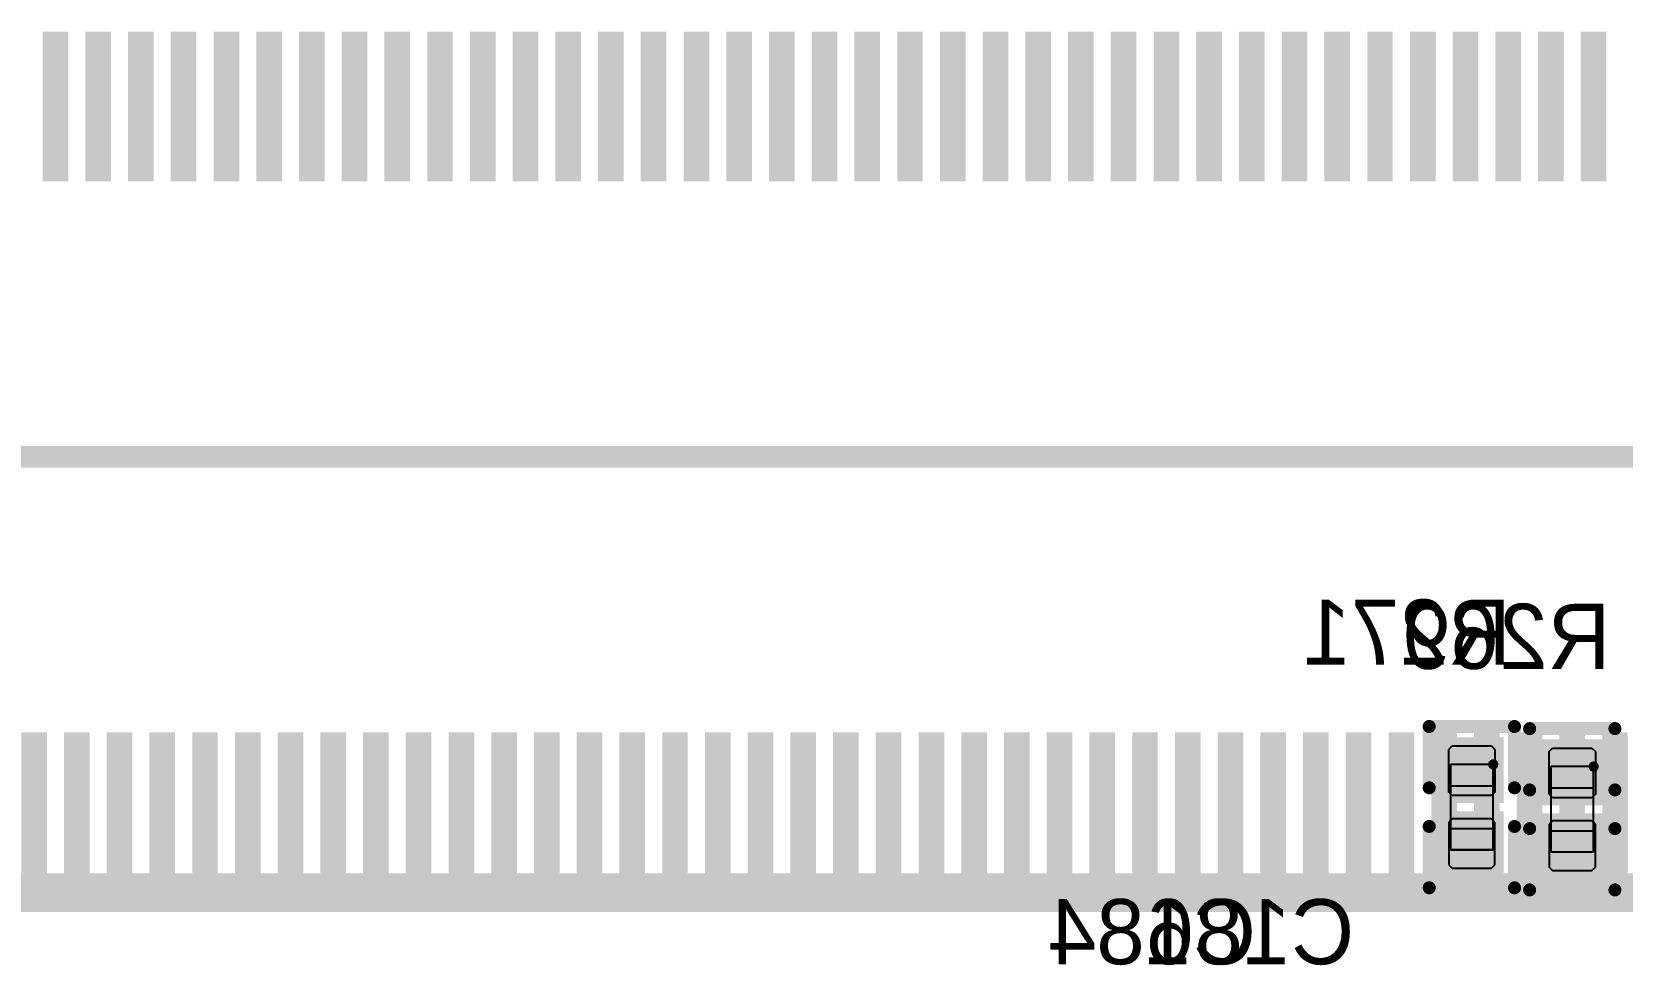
# Model space of a CAD drawing. Header units: millimetres. Extents: x 892 to 1144, y 1011 to 1123.
# Drawn here: x 1045.67 to 1064.28, y 1032.75 to 1043.67 of the extents above; entities that cross this region are included whole.
import ezdxf

# ---------------------------------------------------------------- set-up
doc = ezdxf.new("R2010")
doc.units = ezdxf.units.MM
for name, color, linetype in [('BottomLayer', 5, 'Continuous'), ('BottomOverlay', 54, 'Continuous'), ('BottomPaste', 16, 'Continuous'), ('BottomSolder', 6, 'Continuous'), ('Mechanical10', 56, 'Continuous'), ('Mechanical12', 56, 'Continuous'), ('Mechanical4', 56, 'Continuous'), ('Mechanical5', 56, 'Continuous'), ('Mechanical6', 56, 'Continuous'), ('TopLayer', 1, 'Continuous'), ('TopOverlay', 2, 'Continuous'), ('TopPaste', 8, 'Continuous'), ('TopSolder', 216, 'Continuous')]:
    doc.layers.add(name, color=color, linetype=linetype)

msp = doc.modelspace()

# ---------------------------------------------------------------- linework, layer by layer
at = {"layer": 'BottomLayer'}
for points in [[(1062.255, 1035.316), (1062.255, 1034.75), (1062.795, 1035.316), (1062.795, 1034.75)], [(1063.43, 1035.291), (1063.43, 1034.725), (1063.97, 1035.291), (1063.97, 1034.725)], [(1062.255, 1034.45), (1062.255, 1033.884), (1062.795, 1034.45), (1062.795, 1033.884)], [(1063.43, 1034.425), (1063.43, 1033.859), (1063.97, 1034.425), (1063.97, 1033.859)]]:
    msp.add_solid(points, dxfattribs=at)
at = {"layer": 'BottomOverlay', "const_width": 0.152}
for points in [[(1062.026, 1035.544), (1063.024, 1035.544)], [(1062.026, 1034.826), (1062.026, 1035.544)], [(1063.024, 1034.826), (1063.024, 1035.544)], [(1063.201, 1035.519), (1064.199, 1035.519)], [(1063.201, 1034.801), (1063.201, 1035.519)], [(1064.199, 1034.801), (1064.199, 1035.519)], [(1062.026, 1033.656), (1062.026, 1034.374)], [(1063.024, 1033.656), (1063.024, 1034.374)], [(1063.201, 1033.631), (1063.201, 1034.349)], [(1064.199, 1033.631), (1064.199, 1034.349)], [(1062.026, 1033.656), (1063.024, 1033.656)], [(1063.201, 1033.631), (1064.199, 1033.631)]]:
    msp.add_lwpolyline(points, dxfattribs=at)
at = {"layer": 'BottomOverlay', "const_width": 0.0762}
for points in [[(1061.988, 1035.544, 1), (1062.064, 1035.544, 1)], [(1061.988, 1035.544, 1), (1062.064, 1035.544, 1)], [(1062.986, 1035.544, 1), (1063.062, 1035.544, 1)], [(1062.986, 1035.544, 1), (1063.062, 1035.544, 1)], [(1063.163, 1035.519, 1), (1063.239, 1035.519, 1)], [(1063.163, 1035.519, 1), (1063.239, 1035.519, 1)], [(1064.161, 1035.519, 1), (1064.237, 1035.519, 1)], [(1064.161, 1035.519, 1), (1064.237, 1035.519, 1)], [(1061.988, 1034.826, 1), (1062.064, 1034.826, 1)], [(1062.986, 1034.826, 1), (1063.062, 1034.826, 1)], [(1063.163, 1034.801, 1), (1063.239, 1034.801, 1)], [(1064.161, 1034.801, 1), (1064.237, 1034.801, 1)], [(1061.988, 1034.374, 1), (1062.064, 1034.374, 1)], [(1062.986, 1034.374, 1), (1063.062, 1034.374, 1)], [(1063.163, 1034.349, 1), (1063.239, 1034.349, 1)], [(1064.161, 1034.349, 1), (1064.237, 1034.349, 1)], [(1061.988, 1033.656, 1), (1062.064, 1033.656, 1)], [(1061.988, 1033.656, 1), (1062.064, 1033.656, 1)], [(1062.986, 1033.656, 1), (1063.062, 1033.656, 1)], [(1062.986, 1033.656, 1), (1063.062, 1033.656, 1)], [(1063.163, 1033.631, 1), (1063.239, 1033.631, 1)], [(1063.163, 1033.631, 1), (1063.239, 1033.631, 1)], [(1064.161, 1033.631, 1), (1064.237, 1033.631, 1)], [(1064.161, 1033.631, 1), (1064.237, 1033.631, 1)]]:
    msp.add_lwpolyline(points, format="xyb", close=True, dxfattribs=at)
at = {"layer": 'BottomPaste'}
for p, q in [((1062.255, 1035.276), (1062.295, 1035.316)), ((1062.255, 1034.775), (1062.255, 1035.276)), ((1062.295, 1035.316), (1062.755, 1035.316)), ((1062.755, 1035.316), (1062.795, 1035.276)), ((1062.795, 1035.276), (1062.795, 1034.775)), ((1063.43, 1035.251), (1063.47, 1035.291)), ((1063.43, 1034.75), (1063.43, 1035.251)), ((1063.47, 1035.291), (1063.93, 1035.291)), ((1063.93, 1035.291), (1063.97, 1035.251)), ((1063.97, 1035.251), (1063.97, 1034.75)), ((1062.295, 1034.735), (1062.255, 1034.775)), ((1062.795, 1034.775), (1062.755, 1034.735)), ((1062.755, 1034.735), (1062.295, 1034.735)), ((1063.47, 1034.71), (1063.43, 1034.75)), ((1063.93, 1034.71), (1063.47, 1034.71)), ((1063.97, 1034.75), (1063.93, 1034.71)), ((1062.295, 1034.465), (1062.255, 1034.425)), ((1062.255, 1034.425), (1062.255, 1033.924)), ((1062.755, 1034.465), (1062.295, 1034.465)), ((1062.795, 1034.425), (1062.755, 1034.465)), ((1062.795, 1033.924), (1062.795, 1034.425)), ((1063.47, 1034.44), (1063.43, 1034.4)), ((1063.43, 1034.4), (1063.43, 1033.899)), ((1063.93, 1034.44), (1063.47, 1034.44)), ((1063.97, 1034.4), (1063.93, 1034.44)), ((1063.97, 1033.899), (1063.97, 1034.4)), ((1062.255, 1033.924), (1062.295, 1033.884)), ((1062.295, 1033.884), (1062.755, 1033.884)), ((1062.755, 1033.884), (1062.795, 1033.924)), ((1063.43, 1033.899), (1063.47, 1033.859)), ((1063.47, 1033.859), (1063.93, 1033.859)), ((1063.93, 1033.859), (1063.97, 1033.899))]:
    msp.add_line(p, q, dxfattribs=at)
for points in [[(1062.255, 1035.316), (1062.255, 1034.75), (1062.795, 1035.316), (1062.795, 1034.75)], [(1063.43, 1035.291), (1063.43, 1034.725), (1063.97, 1035.291), (1063.97, 1034.725)], [(1062.255, 1034.45), (1062.255, 1033.884), (1062.795, 1034.45), (1062.795, 1033.884)], [(1063.43, 1034.425), (1063.43, 1033.859), (1063.97, 1034.425), (1063.97, 1033.859)]]:
    msp.add_solid(points, dxfattribs=at)
at = {"layer": 'BottomSolder'}
for points in [[(1062.153, 1035.417), (1062.153, 1034.648), (1062.897, 1035.417), (1062.897, 1034.648)], [(1063.328, 1035.392), (1063.328, 1034.623), (1064.072, 1035.392), (1064.072, 1034.623)], [(1062.153, 1034.552), (1062.153, 1033.783), (1062.897, 1034.552), (1062.897, 1033.783)], [(1063.328, 1034.527), (1063.328, 1033.758), (1064.072, 1034.527), (1064.072, 1033.758)]]:
    msp.add_solid(points, dxfattribs=at)
at = {"layer": 'Mechanical10', "const_width": 0.254}
for points in [[(1036.275, 1038.7), (1105.875, 1038.7)], [(1032.575, 1033.7), (1109.575, 1033.7)]]:
    msp.add_lwpolyline(points, dxfattribs=at)
at = {"layer": 'Mechanical12', "const_width": 0.254}
msp.add_lwpolyline([(1032.375, 1033.5), (1109.775, 1033.5)], dxfattribs=at)
at = {"layer": 'Mechanical4'}
for p, q in [((1062.775, 1035.1), (1062.275, 1035.1)), ((1062.275, 1035.1), (1062.275, 1034.1)), ((1062.775, 1034.1), (1062.775, 1035.1)), ((1063.95, 1035.075), (1063.45, 1035.075)), ((1063.45, 1035.075), (1063.45, 1034.075)), ((1063.95, 1034.075), (1063.95, 1035.075)), ((1062.275, 1034.1), (1062.775, 1034.1)), ((1063.45, 1034.075), (1063.95, 1034.075))]:
    msp.add_line(p, q, dxfattribs=at)
at = {"layer": 'Mechanical5'}
for p, q in [((1062.775, 1035.1), (1062.275, 1035.1)), ((1062.275, 1035.1), (1062.275, 1034.85)), ((1062.775, 1034.85), (1062.775, 1035.1)), ((1063.95, 1035.075), (1063.45, 1035.075)), ((1063.45, 1035.075), (1063.45, 1034.825)), ((1063.95, 1034.825), (1063.95, 1035.075)), ((1062.275, 1034.85), (1062.775, 1034.85)), ((1063.45, 1034.825), (1063.95, 1034.825)), ((1062.275, 1034.099), (1062.275, 1034.349)), ((1062.275, 1034.349), (1062.775, 1034.349)), ((1062.775, 1034.349), (1062.775, 1034.099)), ((1063.45, 1034.074), (1063.45, 1034.324)), ((1063.45, 1034.324), (1063.95, 1034.324)), ((1063.95, 1034.324), (1063.95, 1034.074)), ((1062.775, 1034.099), (1062.275, 1034.099)), ((1063.95, 1034.074), (1063.45, 1034.074))]:
    msp.add_line(p, q, dxfattribs=at)
at = {"layer": 'Mechanical6'}
for points, const_width in [([(1062.805, 1035.1, 1), (1062.745, 1035.1, 1)], 0.06), ([(1062.73, 1035.1, 1), (1062.76, 1035.1, 1)], 0.03), ([(1062.79, 1035.1, 1), (1062.82, 1035.1, 1)], 0.03), ([(1063.98, 1035.075, 1), (1063.92, 1035.075, 1)], 0.06), ([(1063.905, 1035.075, 1), (1063.935, 1035.075, 1)], 0.03), ([(1063.965, 1035.075, 1), (1063.995, 1035.075, 1)], 0.03)]:
    msp.add_lwpolyline(points, format="xyb", close=True, dxfattribs=dict(at, const_width=const_width))
at = {"layer": 'TopLayer'}
for points in [[(1046.1, 1043.675), (1045.8, 1043.675), (1046.1, 1041.925), (1045.8, 1041.925)], [(1046.6, 1043.675), (1046.3, 1043.675), (1046.6, 1041.925), (1046.3, 1041.925)], [(1047.1, 1043.675), (1046.8, 1043.675), (1047.1, 1041.925), (1046.8, 1041.925)], [(1047.6, 1043.675), (1047.3, 1043.675), (1047.6, 1041.925), (1047.3, 1041.925)], [(1048.1, 1043.675), (1047.8, 1043.675), (1048.1, 1041.925), (1047.8, 1041.925)], [(1048.6, 1043.675), (1048.3, 1043.675), (1048.6, 1041.925), (1048.3, 1041.925)], [(1049.1, 1043.675), (1048.8, 1043.675), (1049.1, 1041.925), (1048.8, 1041.925)], [(1049.6, 1043.675), (1049.3, 1043.675), (1049.6, 1041.925), (1049.3, 1041.925)], [(1050.1, 1043.675), (1049.8, 1043.675), (1050.1, 1041.925), (1049.8, 1041.925)], [(1050.6, 1043.675), (1050.3, 1043.675), (1050.6, 1041.925), (1050.3, 1041.925)], [(1051.1, 1043.675), (1050.8, 1043.675), (1051.1, 1041.925), (1050.8, 1041.925)], [(1051.6, 1043.675), (1051.3, 1043.675), (1051.6, 1041.925), (1051.3, 1041.925)], [(1052.1, 1043.675), (1051.8, 1043.675), (1052.1, 1041.925), (1051.8, 1041.925)], [(1052.6, 1043.675), (1052.3, 1043.675), (1052.6, 1041.925), (1052.3, 1041.925)], [(1053.1, 1043.675), (1052.8, 1043.675), (1053.1, 1041.925), (1052.8, 1041.925)], [(1053.6, 1043.675), (1053.3, 1043.675), (1053.6, 1041.925), (1053.3, 1041.925)], [(1054.1, 1043.675), (1053.8, 1043.675), (1054.1, 1041.925), (1053.8, 1041.925)], [(1054.6, 1043.675), (1054.3, 1043.675), (1054.6, 1041.925), (1054.3, 1041.925)], [(1055.1, 1043.675), (1054.8, 1043.675), (1055.1, 1041.925), (1054.8, 1041.925)], [(1055.6, 1043.675), (1055.3, 1043.675), (1055.6, 1041.925), (1055.3, 1041.925)], [(1056.1, 1043.675), (1055.8, 1043.675), (1056.1, 1041.925), (1055.8, 1041.925)], [(1056.6, 1043.675), (1056.3, 1043.675), (1056.6, 1041.925), (1056.3, 1041.925)], [(1057.1, 1043.675), (1056.8, 1043.675), (1057.1, 1041.925), (1056.8, 1041.925)], [(1057.6, 1043.675), (1057.3, 1043.675), (1057.6, 1041.925), (1057.3, 1041.925)], [(1058.1, 1043.675), (1057.8, 1043.675), (1058.1, 1041.925), (1057.8, 1041.925)], [(1058.6, 1043.675), (1058.3, 1043.675), (1058.6, 1041.925), (1058.3, 1041.925)], [(1059.1, 1043.675), (1058.8, 1043.675), (1059.1, 1041.925), (1058.8, 1041.925)], [(1059.6, 1043.675), (1059.3, 1043.675), (1059.6, 1041.925), (1059.3, 1041.925)], [(1060.1, 1043.675), (1059.8, 1043.675), (1060.1, 1041.925), (1059.8, 1041.925)], [(1060.6, 1043.675), (1060.3, 1043.675), (1060.6, 1041.925), (1060.3, 1041.925)], [(1061.1, 1043.675), (1060.8, 1043.675), (1061.1, 1041.925), (1060.8, 1041.925)], [(1061.6, 1043.675), (1061.3, 1043.675), (1061.6, 1041.925), (1061.3, 1041.925)], [(1062.1, 1043.675), (1061.8, 1043.675), (1062.1, 1041.925), (1061.8, 1041.925)], [(1062.6, 1043.675), (1062.3, 1043.675), (1062.6, 1041.925), (1062.3, 1041.925)], [(1063.1, 1043.675), (1062.8, 1043.675), (1063.1, 1041.925), (1062.8, 1041.925)], [(1063.6, 1043.675), (1063.3, 1043.675), (1063.6, 1041.925), (1063.3, 1041.925)], [(1064.1, 1043.675), (1063.8, 1043.675), (1064.1, 1041.925), (1063.8, 1041.925)], [(1045.85, 1035.475), (1045.55, 1035.475), (1045.85, 1033.725), (1045.55, 1033.725)], [(1046.35, 1035.475), (1046.05, 1035.475), (1046.35, 1033.725), (1046.05, 1033.725)], [(1046.85, 1035.475), (1046.55, 1035.475), (1046.85, 1033.725), (1046.55, 1033.725)], [(1047.35, 1035.475), (1047.05, 1035.475), (1047.35, 1033.725), (1047.05, 1033.725)], [(1047.85, 1035.475), (1047.55, 1035.475), (1047.85, 1033.725), (1047.55, 1033.725)], [(1048.35, 1035.475), (1048.05, 1035.475), (1048.35, 1033.725), (1048.05, 1033.725)], [(1048.85, 1035.475), (1048.55, 1035.475), (1048.85, 1033.725), (1048.55, 1033.725)], [(1049.35, 1035.475), (1049.05, 1035.475), (1049.35, 1033.725), (1049.05, 1033.725)], [(1049.85, 1035.475), (1049.55, 1035.475), (1049.85, 1033.725), (1049.55, 1033.725)], [(1050.35, 1035.475), (1050.05, 1035.475), (1050.35, 1033.725), (1050.05, 1033.725)], [(1050.85, 1035.475), (1050.55, 1035.475), (1050.85, 1033.725), (1050.55, 1033.725)], [(1051.35, 1035.475), (1051.05, 1035.475), (1051.35, 1033.725), (1051.05, 1033.725)], [(1051.85, 1035.475), (1051.55, 1035.475), (1051.85, 1033.725), (1051.55, 1033.725)], [(1052.35, 1035.475), (1052.05, 1035.475), (1052.35, 1033.725), (1052.05, 1033.725)], [(1052.85, 1035.475), (1052.55, 1035.475), (1052.85, 1033.725), (1052.55, 1033.725)], [(1053.35, 1035.475), (1053.05, 1035.475), (1053.35, 1033.725), (1053.05, 1033.725)], [(1053.85, 1035.475), (1053.55, 1035.475), (1053.85, 1033.725), (1053.55, 1033.725)], [(1054.35, 1035.475), (1054.05, 1035.475), (1054.35, 1033.725), (1054.05, 1033.725)], [(1054.85, 1035.475), (1054.55, 1035.475), (1054.85, 1033.725), (1054.55, 1033.725)], [(1055.35, 1035.475), (1055.05, 1035.475), (1055.35, 1033.725), (1055.05, 1033.725)], [(1055.85, 1035.475), (1055.55, 1035.475), (1055.85, 1033.725), (1055.55, 1033.725)], [(1056.35, 1035.475), (1056.05, 1035.475), (1056.35, 1033.725), (1056.05, 1033.725)], [(1056.85, 1035.475), (1056.55, 1035.475), (1056.85, 1033.725), (1056.55, 1033.725)], [(1057.35, 1035.475), (1057.05, 1035.475), (1057.35, 1033.725), (1057.05, 1033.725)], [(1057.85, 1035.475), (1057.55, 1035.475), (1057.85, 1033.725), (1057.55, 1033.725)], [(1058.35, 1035.475), (1058.05, 1035.475), (1058.35, 1033.725), (1058.05, 1033.725)], [(1058.85, 1035.475), (1058.55, 1035.475), (1058.85, 1033.725), (1058.55, 1033.725)], [(1059.35, 1035.475), (1059.05, 1035.475), (1059.35, 1033.725), (1059.05, 1033.725)], [(1059.85, 1035.475), (1059.55, 1035.475), (1059.85, 1033.725), (1059.55, 1033.725)], [(1060.35, 1035.475), (1060.05, 1035.475), (1060.35, 1033.725), (1060.05, 1033.725)], [(1060.85, 1035.475), (1060.55, 1035.475), (1060.85, 1033.725), (1060.55, 1033.725)], [(1061.35, 1035.475), (1061.05, 1035.475), (1061.35, 1033.725), (1061.05, 1033.725)], [(1061.85, 1035.475), (1061.55, 1035.475), (1061.85, 1033.725), (1061.55, 1033.725)], [(1062.35, 1035.475), (1062.05, 1035.475), (1062.35, 1033.725), (1062.05, 1033.725)], [(1062.85, 1035.475), (1062.55, 1035.475), (1062.85, 1033.725), (1062.55, 1033.725)], [(1063.35, 1035.475), (1063.05, 1035.475), (1063.35, 1033.725), (1063.05, 1033.725)], [(1063.85, 1035.475), (1063.55, 1035.475), (1063.85, 1033.725), (1063.55, 1033.725)], [(1064.35, 1035.475), (1064.05, 1035.475), (1064.35, 1033.725), (1064.05, 1033.725)]]:
    msp.add_solid(points, dxfattribs=at)
at = {"layer": 'TopOverlay', "const_width": 0.254}
msp.add_lwpolyline([(1032.475, 1033.6), (1109.675, 1033.6)], dxfattribs=at)
at = {"layer": 'TopPaste'}
for points in [[(1046.1, 1043.675), (1045.8, 1043.675), (1046.1, 1041.925), (1045.8, 1041.925)], [(1046.6, 1043.675), (1046.3, 1043.675), (1046.6, 1041.925), (1046.3, 1041.925)], [(1047.1, 1043.675), (1046.8, 1043.675), (1047.1, 1041.925), (1046.8, 1041.925)], [(1047.6, 1043.675), (1047.3, 1043.675), (1047.6, 1041.925), (1047.3, 1041.925)], [(1048.1, 1043.675), (1047.8, 1043.675), (1048.1, 1041.925), (1047.8, 1041.925)], [(1048.6, 1043.675), (1048.3, 1043.675), (1048.6, 1041.925), (1048.3, 1041.925)], [(1049.1, 1043.675), (1048.8, 1043.675), (1049.1, 1041.925), (1048.8, 1041.925)], [(1049.6, 1043.675), (1049.3, 1043.675), (1049.6, 1041.925), (1049.3, 1041.925)], [(1050.1, 1043.675), (1049.8, 1043.675), (1050.1, 1041.925), (1049.8, 1041.925)], [(1050.6, 1043.675), (1050.3, 1043.675), (1050.6, 1041.925), (1050.3, 1041.925)], [(1051.1, 1043.675), (1050.8, 1043.675), (1051.1, 1041.925), (1050.8, 1041.925)], [(1051.6, 1043.675), (1051.3, 1043.675), (1051.6, 1041.925), (1051.3, 1041.925)], [(1052.1, 1043.675), (1051.8, 1043.675), (1052.1, 1041.925), (1051.8, 1041.925)], [(1052.6, 1043.675), (1052.3, 1043.675), (1052.6, 1041.925), (1052.3, 1041.925)], [(1053.1, 1043.675), (1052.8, 1043.675), (1053.1, 1041.925), (1052.8, 1041.925)], [(1053.6, 1043.675), (1053.3, 1043.675), (1053.6, 1041.925), (1053.3, 1041.925)], [(1054.1, 1043.675), (1053.8, 1043.675), (1054.1, 1041.925), (1053.8, 1041.925)], [(1054.6, 1043.675), (1054.3, 1043.675), (1054.6, 1041.925), (1054.3, 1041.925)], [(1055.1, 1043.675), (1054.8, 1043.675), (1055.1, 1041.925), (1054.8, 1041.925)], [(1055.6, 1043.675), (1055.3, 1043.675), (1055.6, 1041.925), (1055.3, 1041.925)], [(1056.1, 1043.675), (1055.8, 1043.675), (1056.1, 1041.925), (1055.8, 1041.925)], [(1056.6, 1043.675), (1056.3, 1043.675), (1056.6, 1041.925), (1056.3, 1041.925)], [(1057.1, 1043.675), (1056.8, 1043.675), (1057.1, 1041.925), (1056.8, 1041.925)], [(1057.6, 1043.675), (1057.3, 1043.675), (1057.6, 1041.925), (1057.3, 1041.925)], [(1058.1, 1043.675), (1057.8, 1043.675), (1058.1, 1041.925), (1057.8, 1041.925)], [(1058.6, 1043.675), (1058.3, 1043.675), (1058.6, 1041.925), (1058.3, 1041.925)], [(1059.1, 1043.675), (1058.8, 1043.675), (1059.1, 1041.925), (1058.8, 1041.925)], [(1059.6, 1043.675), (1059.3, 1043.675), (1059.6, 1041.925), (1059.3, 1041.925)], [(1060.1, 1043.675), (1059.8, 1043.675), (1060.1, 1041.925), (1059.8, 1041.925)], [(1060.6, 1043.675), (1060.3, 1043.675), (1060.6, 1041.925), (1060.3, 1041.925)], [(1061.1, 1043.675), (1060.8, 1043.675), (1061.1, 1041.925), (1060.8, 1041.925)], [(1061.6, 1043.675), (1061.3, 1043.675), (1061.6, 1041.925), (1061.3, 1041.925)], [(1062.1, 1043.675), (1061.8, 1043.675), (1062.1, 1041.925), (1061.8, 1041.925)], [(1062.6, 1043.675), (1062.3, 1043.675), (1062.6, 1041.925), (1062.3, 1041.925)], [(1063.1, 1043.675), (1062.8, 1043.675), (1063.1, 1041.925), (1062.8, 1041.925)], [(1063.6, 1043.675), (1063.3, 1043.675), (1063.6, 1041.925), (1063.3, 1041.925)], [(1064.1, 1043.675), (1063.8, 1043.675), (1064.1, 1041.925), (1063.8, 1041.925)], [(1045.85, 1035.475), (1045.55, 1035.475), (1045.85, 1033.725), (1045.55, 1033.725)], [(1046.35, 1035.475), (1046.05, 1035.475), (1046.35, 1033.725), (1046.05, 1033.725)], [(1046.85, 1035.475), (1046.55, 1035.475), (1046.85, 1033.725), (1046.55, 1033.725)], [(1047.35, 1035.475), (1047.05, 1035.475), (1047.35, 1033.725), (1047.05, 1033.725)], [(1047.85, 1035.475), (1047.55, 1035.475), (1047.85, 1033.725), (1047.55, 1033.725)], [(1048.35, 1035.475), (1048.05, 1035.475), (1048.35, 1033.725), (1048.05, 1033.725)], [(1048.85, 1035.475), (1048.55, 1035.475), (1048.85, 1033.725), (1048.55, 1033.725)], [(1049.35, 1035.475), (1049.05, 1035.475), (1049.35, 1033.725), (1049.05, 1033.725)], [(1049.85, 1035.475), (1049.55, 1035.475), (1049.85, 1033.725), (1049.55, 1033.725)], [(1050.35, 1035.475), (1050.05, 1035.475), (1050.35, 1033.725), (1050.05, 1033.725)], [(1050.85, 1035.475), (1050.55, 1035.475), (1050.85, 1033.725), (1050.55, 1033.725)], [(1051.35, 1035.475), (1051.05, 1035.475), (1051.35, 1033.725), (1051.05, 1033.725)], [(1051.85, 1035.475), (1051.55, 1035.475), (1051.85, 1033.725), (1051.55, 1033.725)], [(1052.35, 1035.475), (1052.05, 1035.475), (1052.35, 1033.725), (1052.05, 1033.725)], [(1052.85, 1035.475), (1052.55, 1035.475), (1052.85, 1033.725), (1052.55, 1033.725)], [(1053.35, 1035.475), (1053.05, 1035.475), (1053.35, 1033.725), (1053.05, 1033.725)], [(1053.85, 1035.475), (1053.55, 1035.475), (1053.85, 1033.725), (1053.55, 1033.725)], [(1054.35, 1035.475), (1054.05, 1035.475), (1054.35, 1033.725), (1054.05, 1033.725)], [(1054.85, 1035.475), (1054.55, 1035.475), (1054.85, 1033.725), (1054.55, 1033.725)], [(1055.35, 1035.475), (1055.05, 1035.475), (1055.35, 1033.725), (1055.05, 1033.725)], [(1055.85, 1035.475), (1055.55, 1035.475), (1055.85, 1033.725), (1055.55, 1033.725)], [(1056.35, 1035.475), (1056.05, 1035.475), (1056.35, 1033.725), (1056.05, 1033.725)], [(1056.85, 1035.475), (1056.55, 1035.475), (1056.85, 1033.725), (1056.55, 1033.725)], [(1057.35, 1035.475), (1057.05, 1035.475), (1057.35, 1033.725), (1057.05, 1033.725)], [(1057.85, 1035.475), (1057.55, 1035.475), (1057.85, 1033.725), (1057.55, 1033.725)], [(1058.35, 1035.475), (1058.05, 1035.475), (1058.35, 1033.725), (1058.05, 1033.725)], [(1058.85, 1035.475), (1058.55, 1035.475), (1058.85, 1033.725), (1058.55, 1033.725)], [(1059.35, 1035.475), (1059.05, 1035.475), (1059.35, 1033.725), (1059.05, 1033.725)], [(1059.85, 1035.475), (1059.55, 1035.475), (1059.85, 1033.725), (1059.55, 1033.725)], [(1060.35, 1035.475), (1060.05, 1035.475), (1060.35, 1033.725), (1060.05, 1033.725)], [(1060.85, 1035.475), (1060.55, 1035.475), (1060.85, 1033.725), (1060.55, 1033.725)], [(1061.35, 1035.475), (1061.05, 1035.475), (1061.35, 1033.725), (1061.05, 1033.725)], [(1061.85, 1035.475), (1061.55, 1035.475), (1061.85, 1033.725), (1061.55, 1033.725)], [(1062.35, 1035.475), (1062.05, 1035.475), (1062.35, 1033.725), (1062.05, 1033.725)], [(1062.85, 1035.475), (1062.55, 1035.475), (1062.85, 1033.725), (1062.55, 1033.725)], [(1063.35, 1035.475), (1063.05, 1035.475), (1063.35, 1033.725), (1063.05, 1033.725)], [(1063.85, 1035.475), (1063.55, 1035.475), (1063.85, 1033.725), (1063.55, 1033.725)], [(1064.35, 1035.475), (1064.05, 1035.475), (1064.35, 1033.725), (1064.05, 1033.725)]]:
    msp.add_solid(points, dxfattribs=at)
at = {"layer": 'TopSolder'}
for points in [[(1046.1, 1043.675), (1045.8, 1043.675), (1046.1, 1041.925), (1045.8, 1041.925)], [(1046.6, 1043.675), (1046.3, 1043.675), (1046.6, 1041.925), (1046.3, 1041.925)], [(1047.1, 1043.675), (1046.8, 1043.675), (1047.1, 1041.925), (1046.8, 1041.925)], [(1047.6, 1043.675), (1047.3, 1043.675), (1047.6, 1041.925), (1047.3, 1041.925)], [(1048.1, 1043.675), (1047.8, 1043.675), (1048.1, 1041.925), (1047.8, 1041.925)], [(1048.6, 1043.675), (1048.3, 1043.675), (1048.6, 1041.925), (1048.3, 1041.925)], [(1049.1, 1043.675), (1048.8, 1043.675), (1049.1, 1041.925), (1048.8, 1041.925)], [(1049.6, 1043.675), (1049.3, 1043.675), (1049.6, 1041.925), (1049.3, 1041.925)], [(1050.1, 1043.675), (1049.8, 1043.675), (1050.1, 1041.925), (1049.8, 1041.925)], [(1050.6, 1043.675), (1050.3, 1043.675), (1050.6, 1041.925), (1050.3, 1041.925)], [(1051.1, 1043.675), (1050.8, 1043.675), (1051.1, 1041.925), (1050.8, 1041.925)], [(1051.6, 1043.675), (1051.3, 1043.675), (1051.6, 1041.925), (1051.3, 1041.925)], [(1052.1, 1043.675), (1051.8, 1043.675), (1052.1, 1041.925), (1051.8, 1041.925)], [(1052.6, 1043.675), (1052.3, 1043.675), (1052.6, 1041.925), (1052.3, 1041.925)], [(1053.1, 1043.675), (1052.8, 1043.675), (1053.1, 1041.925), (1052.8, 1041.925)], [(1053.6, 1043.675), (1053.3, 1043.675), (1053.6, 1041.925), (1053.3, 1041.925)], [(1054.1, 1043.675), (1053.8, 1043.675), (1054.1, 1041.925), (1053.8, 1041.925)], [(1054.6, 1043.675), (1054.3, 1043.675), (1054.6, 1041.925), (1054.3, 1041.925)], [(1055.1, 1043.675), (1054.8, 1043.675), (1055.1, 1041.925), (1054.8, 1041.925)], [(1055.6, 1043.675), (1055.3, 1043.675), (1055.6, 1041.925), (1055.3, 1041.925)], [(1056.1, 1043.675), (1055.8, 1043.675), (1056.1, 1041.925), (1055.8, 1041.925)], [(1056.6, 1043.675), (1056.3, 1043.675), (1056.6, 1041.925), (1056.3, 1041.925)], [(1057.1, 1043.675), (1056.8, 1043.675), (1057.1, 1041.925), (1056.8, 1041.925)], [(1057.6, 1043.675), (1057.3, 1043.675), (1057.6, 1041.925), (1057.3, 1041.925)], [(1058.1, 1043.675), (1057.8, 1043.675), (1058.1, 1041.925), (1057.8, 1041.925)], [(1058.6, 1043.675), (1058.3, 1043.675), (1058.6, 1041.925), (1058.3, 1041.925)], [(1059.1, 1043.675), (1058.8, 1043.675), (1059.1, 1041.925), (1058.8, 1041.925)], [(1059.6, 1043.675), (1059.3, 1043.675), (1059.6, 1041.925), (1059.3, 1041.925)], [(1060.1, 1043.675), (1059.8, 1043.675), (1060.1, 1041.925), (1059.8, 1041.925)], [(1060.6, 1043.675), (1060.3, 1043.675), (1060.6, 1041.925), (1060.3, 1041.925)], [(1061.1, 1043.675), (1060.8, 1043.675), (1061.1, 1041.925), (1060.8, 1041.925)], [(1061.6, 1043.675), (1061.3, 1043.675), (1061.6, 1041.925), (1061.3, 1041.925)], [(1062.1, 1043.675), (1061.8, 1043.675), (1062.1, 1041.925), (1061.8, 1041.925)], [(1062.6, 1043.675), (1062.3, 1043.675), (1062.6, 1041.925), (1062.3, 1041.925)], [(1063.1, 1043.675), (1062.8, 1043.675), (1063.1, 1041.925), (1062.8, 1041.925)], [(1063.6, 1043.675), (1063.3, 1043.675), (1063.6, 1041.925), (1063.3, 1041.925)], [(1064.1, 1043.675), (1063.8, 1043.675), (1064.1, 1041.925), (1063.8, 1041.925)], [(1045.85, 1035.475), (1045.55, 1035.475), (1045.85, 1033.725), (1045.55, 1033.725)], [(1046.35, 1035.475), (1046.05, 1035.475), (1046.35, 1033.725), (1046.05, 1033.725)], [(1046.85, 1035.475), (1046.55, 1035.475), (1046.85, 1033.725), (1046.55, 1033.725)], [(1047.35, 1035.475), (1047.05, 1035.475), (1047.35, 1033.725), (1047.05, 1033.725)], [(1047.85, 1035.475), (1047.55, 1035.475), (1047.85, 1033.725), (1047.55, 1033.725)], [(1048.35, 1035.475), (1048.05, 1035.475), (1048.35, 1033.725), (1048.05, 1033.725)], [(1048.85, 1035.475), (1048.55, 1035.475), (1048.85, 1033.725), (1048.55, 1033.725)], [(1049.35, 1035.475), (1049.05, 1035.475), (1049.35, 1033.725), (1049.05, 1033.725)], [(1049.85, 1035.475), (1049.55, 1035.475), (1049.85, 1033.725), (1049.55, 1033.725)], [(1050.35, 1035.475), (1050.05, 1035.475), (1050.35, 1033.725), (1050.05, 1033.725)], [(1050.85, 1035.475), (1050.55, 1035.475), (1050.85, 1033.725), (1050.55, 1033.725)], [(1051.35, 1035.475), (1051.05, 1035.475), (1051.35, 1033.725), (1051.05, 1033.725)], [(1051.85, 1035.475), (1051.55, 1035.475), (1051.85, 1033.725), (1051.55, 1033.725)], [(1052.35, 1035.475), (1052.05, 1035.475), (1052.35, 1033.725), (1052.05, 1033.725)], [(1052.85, 1035.475), (1052.55, 1035.475), (1052.85, 1033.725), (1052.55, 1033.725)], [(1053.35, 1035.475), (1053.05, 1035.475), (1053.35, 1033.725), (1053.05, 1033.725)], [(1053.85, 1035.475), (1053.55, 1035.475), (1053.85, 1033.725), (1053.55, 1033.725)], [(1054.35, 1035.475), (1054.05, 1035.475), (1054.35, 1033.725), (1054.05, 1033.725)], [(1054.85, 1035.475), (1054.55, 1035.475), (1054.85, 1033.725), (1054.55, 1033.725)], [(1055.35, 1035.475), (1055.05, 1035.475), (1055.35, 1033.725), (1055.05, 1033.725)], [(1055.85, 1035.475), (1055.55, 1035.475), (1055.85, 1033.725), (1055.55, 1033.725)], [(1056.35, 1035.475), (1056.05, 1035.475), (1056.35, 1033.725), (1056.05, 1033.725)], [(1056.85, 1035.475), (1056.55, 1035.475), (1056.85, 1033.725), (1056.55, 1033.725)], [(1057.35, 1035.475), (1057.05, 1035.475), (1057.35, 1033.725), (1057.05, 1033.725)], [(1057.85, 1035.475), (1057.55, 1035.475), (1057.85, 1033.725), (1057.55, 1033.725)], [(1058.35, 1035.475), (1058.05, 1035.475), (1058.35, 1033.725), (1058.05, 1033.725)], [(1058.85, 1035.475), (1058.55, 1035.475), (1058.85, 1033.725), (1058.55, 1033.725)], [(1059.35, 1035.475), (1059.05, 1035.475), (1059.35, 1033.725), (1059.05, 1033.725)], [(1059.85, 1035.475), (1059.55, 1035.475), (1059.85, 1033.725), (1059.55, 1033.725)], [(1060.35, 1035.475), (1060.05, 1035.475), (1060.35, 1033.725), (1060.05, 1033.725)], [(1060.85, 1035.475), (1060.55, 1035.475), (1060.85, 1033.725), (1060.55, 1033.725)], [(1061.35, 1035.475), (1061.05, 1035.475), (1061.35, 1033.725), (1061.05, 1033.725)], [(1061.85, 1035.475), (1061.55, 1035.475), (1061.85, 1033.725), (1061.55, 1033.725)], [(1062.35, 1035.475), (1062.05, 1035.475), (1062.35, 1033.725), (1062.05, 1033.725)], [(1062.85, 1035.475), (1062.55, 1035.475), (1062.85, 1033.725), (1062.55, 1033.725)], [(1063.35, 1035.475), (1063.05, 1035.475), (1063.35, 1033.725), (1063.05, 1033.725)], [(1063.85, 1035.475), (1063.55, 1035.475), (1063.85, 1033.725), (1063.55, 1033.725)], [(1064.35, 1035.475), (1064.05, 1035.475), (1064.35, 1033.725), (1064.05, 1033.725)]]:
    msp.add_solid(points, dxfattribs=at)

# ---------------------------------------------------------------- texts
at = {"layer": 'BottomOverlay', "text_generation_flag": 2}
for s, p in [('R271', (1062.981, 1036.268)), ('R269', (1064.147, 1036.218)), ('C184', (1059.999, 1032.761)), ('C186', (1061.149, 1032.761))]:
    msp.add_text(s, height=0.762, dxfattribs=at).set_placement(p)

doc.saveas('drawing.dxf')
